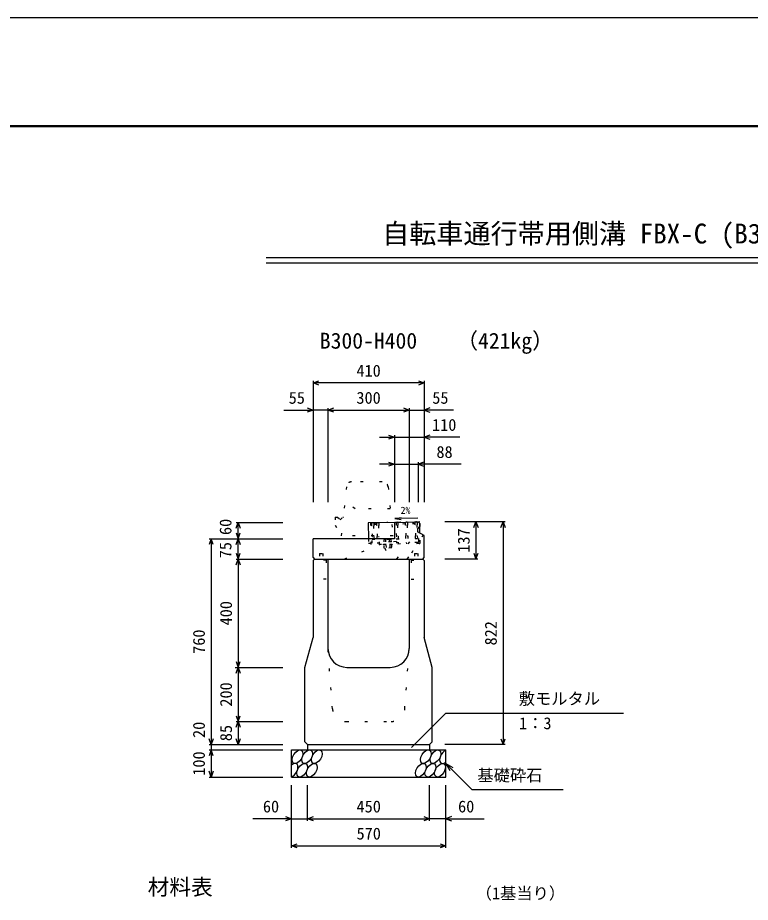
# Model space of a CAD drawing. Units: millimetres, scale not verified. Extents: x -12600 to 12600, y -5940 to 5940.
# Drawn here: x 1405 to 4108, y 2674 to 5940 of the extents above; entities that cross this region are included whole.
import ezdxf
from ezdxf.enums import TextEntityAlignment as Align

# ---------------------------------------------------------------- set-up
doc = ezdxf.new("R2010")
doc.units = ezdxf.units.MM
doc.header["$LTSCALE"] = 40
doc.linetypes.add('DOTTED', pattern=[1.75, 0.25, -1.5])
for name, color, linetype, lineweight in [('0-0_DIM', 7, 'Continuous', 25), ('0-1_Defpoints', 5, 'Continuous', 25), ('0-2_HATCH', 6, 'DOTTED', 25), ('0-5_OUTLINE', 3, 'Continuous', 25), ('0-6_OUTLINE2', 4, 'DOTTED', 25), ('0-7_TXT', 7, 'Continuous', 25), ('0-8_WAKU', 3, 'Continuous', 25)]:
    doc.layers.add(name, color=color, linetype=linetype, lineweight=lineweight)
doc.styles.add('ＭＳ ゴシック', font='')
doc.styles.get('ＭＳ ゴシック').set_extended_font_data('MS Gothic')

msp = doc.modelspace()

# ---------------------------------------------------------------- linework, layer by layer
at = {"layer": '0-0_DIM'}
for p, q in [((2495, 4598.96), (2495, 4151.46)), ((2905, 4591.46), (2495, 4591.46)), ((2905, 4598.96), (2905, 4151.46)), ((2386.62, 4491.46), (2495, 4491.46)), ((2550, 4491.46), (2495, 4491.46)), ((2550, 4498.96), (2550, 4151.46)), ((2550, 4491.46), (2850, 4491.46)), ((2850, 4498.96), (2850, 4151.46)), ((2850, 4491.46), (2905, 4491.46)), ((3013.38, 4491.46), (2905, 4491.46)), ((2740, 4391.46), (2795, 4391.46)), ((2795, 4398.96), (2795, 4151.46)), ((2795, 4391.46), (2905, 4391.46)), ((3036.52, 4391.46), (2905, 4391.46)), ((2795, 4291.46), (2740, 4291.46)), ((2795, 4291.46), (2883, 4291.46)), ((2883, 4298.96), (2883, 4151.46)), ((3041.78, 4291.46), (2883, 4291.46)), ((2211.5, 4076.46), (2384, 4076.46)), ((2219, 4016.46), (2219, 4076.46)), ((3203.5, 4078.46), (2981, 4078.46)), ((3096, 4078.46), (3096, 3941.46)), ((3196, 4078.46), (3196, 3256.46)), ((2111.5, 4016.46), (2384, 4016.46)), ((2119, 4016.46), (2119, 3256.46)), ((2219, 3941.46), (2219, 4016.46)), ((2211.5, 3941.46), (2384, 3941.46)), ((3103.5, 3941.46), (2981, 3941.46)), ((2208.25, 3541.46), (2380.75, 3541.46)), ((2211.5, 3541.46), (2384, 3541.46)), ((2858.77, 3245.65), (2985, 3371.89)), ((2985, 3371.89), (3639.81, 3371.89)), ((2211.5, 3341.46), (2384, 3341.46)), ((2219, 3341.46), (2219, 3256.46)), ((2111.5, 3256.46), (2384, 3256.46)), ((2111.5, 3236.46), (2384, 3236.46)), ((2119, 3256.46), (2119, 3236.46)), ((2119, 3236.46), (2119, 3136.46)), ((3203.5, 3256.46), (2981, 3256.46)), ((2985, 3186.46), (3080.76, 3090.71)), ((2985, 3186.46), (3010.98, 3171.46)), ((2985, 3186.46), (3000, 3160.48)), ((2111.5, 3136.46), (2384, 3136.46)), ((2415, 2875.1), (2415, 3106.46)), ((2475, 2975.1), (2475, 3106.46)), ((2925, 2975.1), (2925, 3106.46)), ((2985, 2875.1), (2985, 3106.46)), ((3080.76, 3090.71), (3418.31, 3090.71)), ((2415, 2982.6), (2273.21, 2982.6)), ((2415, 2982.6), (2475, 2982.6)), ((2475, 2982.6), (2925, 2982.6)), ((2985, 2982.6), (2925, 2982.6)), ((2985, 2982.6), (3126.79, 2982.6)), ((2415, 2882.6), (2985, 2882.6))]:
    msp.add_line(p, q, dxfattribs=at)
for points in [[(2516.14, 4583.77), (2495, 4591.46), (2516.14, 4599.16)], [(2883.86, 4599.16), (2905, 4591.46), (2883.86, 4583.77)], [(2473.86, 4499.16), (2495, 4491.46), (2473.86, 4483.77)], [(2571.14, 4483.77), (2550, 4491.46), (2571.14, 4499.16)], [(2828.86, 4499.16), (2850, 4491.46), (2828.86, 4483.77)], [(2926.14, 4499.16), (2905, 4491.46), (2926.14, 4483.77)], [(2773.86, 4399.16), (2795, 4391.46), (2773.86, 4383.77)], [(2926.14, 4399.16), (2905, 4391.46), (2926.14, 4383.77)], [(2773.86, 4299.16), (2795, 4291.46), (2773.86, 4283.77)], [(2904.14, 4299.16), (2883, 4291.46), (2904.14, 4283.77)], [(2211.3, 4055.32), (2219, 4076.46), (2226.7, 4055.32)], [(3088.3, 4057.32), (3096, 4078.46), (3103.7, 4057.32)], [(3188.3, 4057.32), (3196, 4078.46), (3203.7, 4057.32)], [(2211.3, 4037.61), (2219, 4016.46), (2226.7, 4037.61)], [(2126.7, 3995.32), (2119, 4016.46), (2111.3, 3995.32)], [(2211.3, 3995.32), (2219, 4016.46), (2226.7, 3995.32)], [(2211.3, 3962.61), (2219, 3941.46), (2226.7, 3962.61)], [(3088.3, 3962.61), (3096, 3941.46), (3103.7, 3962.61)], [(2211.3, 3920.32), (2219, 3941.46), (2226.7, 3920.32)], [(2219, 3941.46), (2219, 3541.46), (2219, 3341.46)], [(2211.3, 3562.61), (2219, 3541.46), (2226.7, 3562.61)], [(2211.3, 3520.32), (2219, 3541.46), (2226.7, 3520.32)], [(2211.3, 3362.61), (2219, 3341.46), (2226.7, 3362.61)], [(2211.3, 3320.32), (2219, 3341.46), (2226.7, 3320.32)], [(2126.7, 3277.61), (2119, 3256.46), (2111.3, 3277.61)], [(2226.7, 3277.61), (2219, 3256.46), (2211.3, 3277.61)], [(3188.3, 3277.61), (3196, 3256.46), (3203.7, 3277.61)], [(2126.7, 3215.32), (2119, 3236.46), (2111.3, 3215.32)], [(2126.7, 3157.61), (2119, 3136.46), (2111.3, 3157.61)], [(2393.86, 2990.29), (2415, 2982.6), (2393.86, 2974.9)], [(2496.14, 2974.9), (2475, 2982.6), (2496.14, 2990.29)], [(2903.86, 2990.29), (2925, 2982.6), (2903.86, 2974.9)], [(3006.14, 2990.29), (2985, 2982.6), (3006.14, 2974.9)], [(2436.14, 2874.9), (2415, 2882.6), (2436.14, 2890.29)], [(2963.86, 2890.29), (2985, 2882.6), (2963.86, 2874.9)]]:
    msp.add_lwpolyline(points, dxfattribs=at)
at = {"layer": '0-1_Defpoints'}
msp.add_lwpolyline([(-4200, -5940), (12600, -5940), (12600, 5940), (-4200, 5940)], close=True, dxfattribs=at)
at = {"layer": '0-2_HATCH'}
for p, q in [((2709.24, 3994.82), (2707.72, 4074.8)), ((2878.69, 4077.56), (2711.72, 4074.38)), ((2730.39, 4074.73), (2718.77, 4072.04)), ((2730.5, 4068.73), (2718.84, 4068.51)), ((2737.39, 4074.87), (2738.81, 3999.88)), ((2888.68, 4078.25), (2795, 4076.46)), ((2801.04, 4076.08), (2802.47, 4001.09)), ((2836.37, 4076.75), (2808.15, 4070.21)), ((2836.48, 4070.75), (2808.15, 4070.21)), ((2871.69, 4077.42), (2843.48, 4070.89)), ((2871.81, 4071.43), (2843.48, 4070.89)), ((2885.54, 4007.17), (2884.18, 4078.16)), ((2889, 4061.56), (2888.68, 4078.25)), ((2713.15, 3999.39), (2712.68, 4024.39)), ((2802.18, 4016.09), (2879.84, 4017.57)), ((2879.65, 4027.57), (2880.12, 4002.57)), ((2890.15, 4001.26), (2889.47, 4036.63)), ((2881.12, 4002.59), (2709.15, 3999.31)), ((2887.21, 3998.2), (2709.24, 3994.82)), ((2712.87, 4014.39), (2738.53, 4014.88)), ((2802.38, 4005.59), (2738.73, 4004.38)), ((2754.46, 3995.68), (2787.46, 3996.31)), ((2757.37, 3981.73), (2757.14, 3994.23)), ((2760, 4014.14), (2757.54, 4012.22)), ((2757.7, 4004.72), (2757.54, 4012.22)), ((2783.94, 4005.26), (2757.7, 4004.72)), ((2757.94, 4012.57), (2760, 4014.14)), ((2781.25, 4014.58), (2760, 4014.14)), ((2763.94, 4004.85), (2763.79, 4012.35)), ((2764.06, 3994.36), (2764.3, 3981.86)), ((2777.69, 4005.13), (2777.54, 4012.63)), ((2777.92, 3994.62), (2778.15, 3982.13)), ((2783.37, 4013.09), (2781.25, 4014.58)), ((2783.94, 4005.26), (2783.79, 4012.76)), ((2784.84, 3994.76), (2785.08, 3982.26)), ((2787.46, 3996.31), (2787.49, 3994.81)), ((2839.13, 4001.79), (2839.22, 3997.29)), ((2785.08, 3982.26), (2757.37, 3981.73))]:
    msp.add_line(p, q, dxfattribs=at)
at = {"layer": '0-2_HATCH', "linetype": 'Continuous'}
msp.add_line((2889.47, 4036.63), (2889, 4061.56), dxfattribs=at)
msp.add_lwpolyline([(2795, 4076.46), (2698.72, 4074.63), (2699.82, 4016.46)], dxfattribs=at)
at = {"layer": '0-2_HATCH'}
for points in [[(2712.68, 4024.39), (2714.18, 4024.41), (2713.41, 4064.41), (2711.91, 4064.38), (2711.72, 4074.38)], [(2717.22, 4074.48), (2716.71, 4075.17), (2713.71, 4075.12), (2713.22, 4074.41)], [(2718.72, 4074.51), (2718.91, 4064.51), (2717.41, 4064.48), (2718.18, 4024.49), (2719.67, 4024.52), (2719.87, 4014.52)], [(2731.53, 4014.74), (2731.34, 4024.74), (2732.84, 4024.77), (2732.08, 4064.76), (2730.58, 4064.73), (2730.39, 4074.73)], [(2735.89, 4074.84), (2735.37, 4075.53), (2732.37, 4075.47), (2731.89, 4074.76)], [(2737.58, 4064.87), (2736.08, 4064.84), (2736.84, 4024.85), (2738.34, 4024.87)], [(2771.21, 4075.51), (2770.7, 4076.2), (2767.7, 4076.14), (2767.21, 4075.43)], [(2801.99, 4026.09), (2803.49, 4026.12), (2802.73, 4066.11), (2801.23, 4066.08)], [(2806.54, 4076.18), (2806.03, 4076.87), (2803.03, 4076.82), (2802.54, 4076.11)], [(2808.04, 4076.21), (2808.23, 4066.21), (2806.73, 4066.18), (2807.49, 4026.19), (2808.99, 4026.22), (2809.18, 4016.22)], [(2837.51, 4016.76), (2837.32, 4026.76), (2838.82, 4026.79), (2838.06, 4066.78), (2836.56, 4066.75), (2836.37, 4076.75)], [(2841.87, 4076.86), (2841.35, 4077.55), (2838.35, 4077.49), (2837.87, 4076.78)], [(2843.37, 4076.88), (2843.56, 4066.89), (2842.06, 4066.86), (2842.82, 4026.86), (2844.32, 4026.89), (2844.51, 4016.9)], [(2872.84, 4017.43), (2872.65, 4027.43), (2874.15, 4027.46), (2873.39, 4067.45), (2871.89, 4067.43), (2871.69, 4077.42)], [(2877.19, 4077.53), (2876.68, 4078.22), (2873.68, 4078.16), (2873.19, 4077.45)], [(2878.69, 4077.56), (2878.88, 4067.56), (2877.38, 4067.53), (2878.15, 4027.54), (2879.65, 4027.57)], [(2699.82, 4016.46), (2700.15, 3999.64), (2709.14, 3999.81)], [(2787.49, 3994.81), (2754.49, 3994.18), (2754.46, 3995.68)]]:
    msp.add_lwpolyline(points, dxfattribs=at)
for centre, radius, start, end in [((2760.73, 4009), 4.53, 47.57461, 134.78335), ((2771.04, 3994.21), 19.53, 70.56972, 111.78823), ((2780.73, 4009.41), 4.53, 47.57461, 134.78335), ((2881.04, 4007.09), 4.5, 271.09113, 1.09113), ((2887.15, 4001.2), 3, 271.09113, 1.09113), ((2771.23, 3981.99), 11, 181.09113, 1.09113)]:
    msp.add_arc(centre, radius, start, end, dxfattribs=at)
at = {"layer": '0-2_HATCH', "linetype": 'Continuous'}
for centre in [(2437.89, 3211.46), (2473.37, 3211.46), (2508.84, 3211.46), (2911.05, 3211.46), (2946.52, 3211.46), (2454.77, 3161.46), (2490.25, 3161.46), (2892.45, 3161.46), (2927.93, 3161.46), (2963.41, 3161.46)]:
    msp.add_ellipse(centre, major_axis=(14.54, 23.54), ratio=0.5792, dxfattribs=at)
for centre, start_param, end_param in [((2982, 3211.46), 0.6666252, 4.1103269), ((2419.3, 3161.46), 3.7419964, 7.318141)]:
    msp.add_ellipse(centre, major_axis=(14.54, 23.54), ratio=0.5792, start_param=start_param, end_param=end_param, dxfattribs=at)
at = {"layer": '0-5_OUTLINE', "linetype": 'DOTTED'}
for p, q in [((2750.46, 4226.41), (2636.66, 4226.41)), ((2618.19, 4208.41), (2607, 4096.46)), ((2771.8, 4208.45), (2790, 4026.46)), ((2577, 4096.46), (2577, 4066.46)), ((2577, 4096.46), (2585, 4096.46)), ((2585, 4096.46), (2595, 4086.46)), ((2577, 4066.46), (2600, 4026.46)), ((2790, 4026.46), (2600, 4026.46))]:
    msp.add_line(p, q, dxfattribs=at)
at = {"layer": '0-5_OUTLINE'}
for p, q in [((2795, 4076.46), (2883, 4078.14)), ((2795, 4076.46), (2795, 4016.46)), ((2880, 4051.56), (2889, 4061.56)), ((2880, 4051.56), (2880, 4041.56)), ((2883, 4078.14), (2889, 4072.25)), ((2889, 4072.25), (2889, 4061.56)), ((2905, 4028.56), (2880, 4041.56)), ((2905, 3946.46), (2905, 4028.56)), ((2495, 3946.46), (2495, 4016.46)), ((2795, 4016.46), (2495, 4016.46)), ((2495, 3946.46), (2500, 3941.46)), ((2495, 3936.46), (2495, 3651.46)), ((2550, 3941.46), (2550, 3611.46)), ((2850, 3941.46), (2850, 3611.46)), ((2900, 3941.46), (2905, 3946.46)), ((2900, 3941.46), (2905, 3936.46)), ((2905, 3936.46), (2905, 3651.46)), ((2465, 3541.46), (2495, 3651.46)), ((2935, 3541.46), (2905, 3651.46)), ((2465, 3266.46), (2465, 3541.46)), ((2620, 3541.46), (2780, 3541.46)), ((2935, 3266.46), (2935, 3541.46)), ((2465, 3266.46), (2475, 3256.46)), ((2925, 3256.46), (2935, 3266.46)), ((2415, 3236.46), (2985, 3236.46)), ((2415, 3136.46), (2415, 3236.46)), ((2475, 3256.46), (2925, 3256.46)), ((2475, 3256.46), (2475, 3236.46)), ((2925, 3256.46), (2925, 3236.46)), ((2985, 3136.46), (2985, 3236.46)), ((2415, 3136.46), (2985, 3136.46))]:
    msp.add_line(p, q, dxfattribs=at)
at = {"layer": '0-5_OUTLINE', "linetype": 'DOTTED'}
msp.add_lwpolyline([(2595, 4086.46), (2605, 4096.46), (2607, 4096.46)], dxfattribs=at)
at = {"layer": '0-5_OUTLINE'}
msp.add_lwpolyline([(2495, 3936.46), (2500, 3941.46), (2900, 3941.46)], dxfattribs=at)
at = {"layer": '0-5_OUTLINE', "linetype": 'DOTTED'}
for centre, start, end in [((2638.1, 4206.46), 94.13229, 174.40835), ((2751.9, 4206.46), 4.08463, 93.6009)]:
    msp.add_arc(centre, 20, start, end, dxfattribs=at)
at = {"layer": '0-5_OUTLINE'}
for centre, start, end in [((2620, 3611.46), 180, 270), ((2780, 3611.46), 270, 0)]:
    msp.add_arc(centre, 70, start, end, dxfattribs=at)
at = {"layer": '0-6_OUTLINE2'}
for p, q in [((2600, 4026.46), (2607, 4096.46)), ((2803.79, 3941.62), (2880, 4041.56)), ((2901.33, 4030.47), (2844.19, 3941.62)), ((2609.88, 3941.46), (2741.23, 3995.42)), ((2842.8, 3941.46), (2890.12, 4002.76)), ((2519, 3961.96), (2531, 3961.96)), ((2519, 3961.96), (2519, 3936.96)), ((2531, 3961.96), (2531, 3936.96)), ((2869, 3961.96), (2881, 3961.96)), ((2869, 3961.96), (2869, 3936.96)), ((2881, 3961.96), (2881, 3936.96)), ((2543, 3936.96), (2495.5, 3936.96)), ((2857, 3936.96), (2904.5, 3936.96)), ((2566.57, 3387.77), (2550, 3611.46)), ((2833.43, 3387.77), (2850, 3611.46)), ((2616.43, 3341.46), (2783.57, 3341.46))]:
    msp.add_line(p, q, dxfattribs=at)
for points in [[(2780, 4126.46), (2650, 4126.46), (2613, 4156.46)], [(2543, 3936.96), (2543, 3866.46), (2495, 3866.46)], [(2857, 3936.96), (2857, 3866.46), (2905, 3866.46)]]:
    msp.add_lwpolyline(points, dxfattribs=at)
for centre, start, end in [((2616.43, 3391.46), 184.23639, 270), ((2783.57, 3391.46), 270, 355.76361)]:
    msp.add_arc(centre, 50, start, end, dxfattribs=at)
at = {"layer": '0-7_TXT'}
for p, q in [((2321.64, 5054.39), (6078.36, 5054.39)), ((2321.64, 5035.19), (6078.36, 5035.19)), ((2796.72, 4090.4), (2820.44, 4086.72))]:
    msp.add_line(p, q, dxfattribs=at)
msp.add_lwpolyline([(2881.28, 4092.14), (2796.72, 4090.4), (2820.27, 4095.05)], dxfattribs=at)
at = {"layer": '0-8_WAKU', "lineweight": 50}
msp.add_lwpolyline([(-3800, -5540), (12200, -5540), (12200, 5540), (-3800, 5540)], close=True, dxfattribs=at)

# ---------------------------------------------------------------- texts
at = {"layer": '0-0_DIM', "style": 'ＭＳ ゴシック'}
for s, p in [('410', (2655, 4601.46)), ('55', (2405.16, 4501.46)), ('300', (2655, 4501.46)), ('55', (2934.84, 4501.46)), ('110', (2934.02, 4401.46)), ('88', (2950.19, 4301.46)), ('敷モルタル', (3253.94, 3390.62)), ('1：3', (3254.94, 3299.93)), ('基礎砕石', (3101.32, 3107.88)), ('60', (2310, 2992.6)), ('450', (2655.53, 2992.6)), ('60', (3030, 2992.6)), ('570', (2655.53, 2892.6))]:
    msp.add_text(s, height=43.99, dxfattribs=at).set_placement(p, align=Align.BOTTOM_LEFT)
for s, p in [('60', (2207.16, 4030.08)), ('137', (3086, 3964.96)), ('75', (2207.16, 3944.32)), ('400', (2209, 3696.46)), ('822', (3186, 3622.46)), ('760', (2109, 3591.46)), ('200', (2209, 3396.46)), ('20', (2109, 3280.78)), ('85', (2209, 3268.96)), ('100', (2109, 3141.46))]:
    msp.add_text(s, height=43.99, rotation=90, dxfattribs=at).set_placement(p, align=Align.BOTTOM_LEFT)
at = {"layer": '0-7_TXT', "style": 'ＭＳ ゴシック'}
for s, height, p in [('自転車通行帯用側溝 FBX-C (B300基本型/自由勾配型兼用・桝部)', 73.31, (2750, 5084.39)), ('B300-H400', 58.65, (2520, 4700.44)), ('（421kg）', 58.65, (3023.7, 4700.44)), ('2%', 26.39, (2818.18, 4100.21)), ('材料表', 58.65, (1885, 2683.36)), ('（1基当り）', 43.99, (3095, 2672.36))]:
    msp.add_text(s, height=height, dxfattribs=at).set_placement(p, align=Align.BOTTOM_LEFT)

doc.saveas('drawing.dxf')
